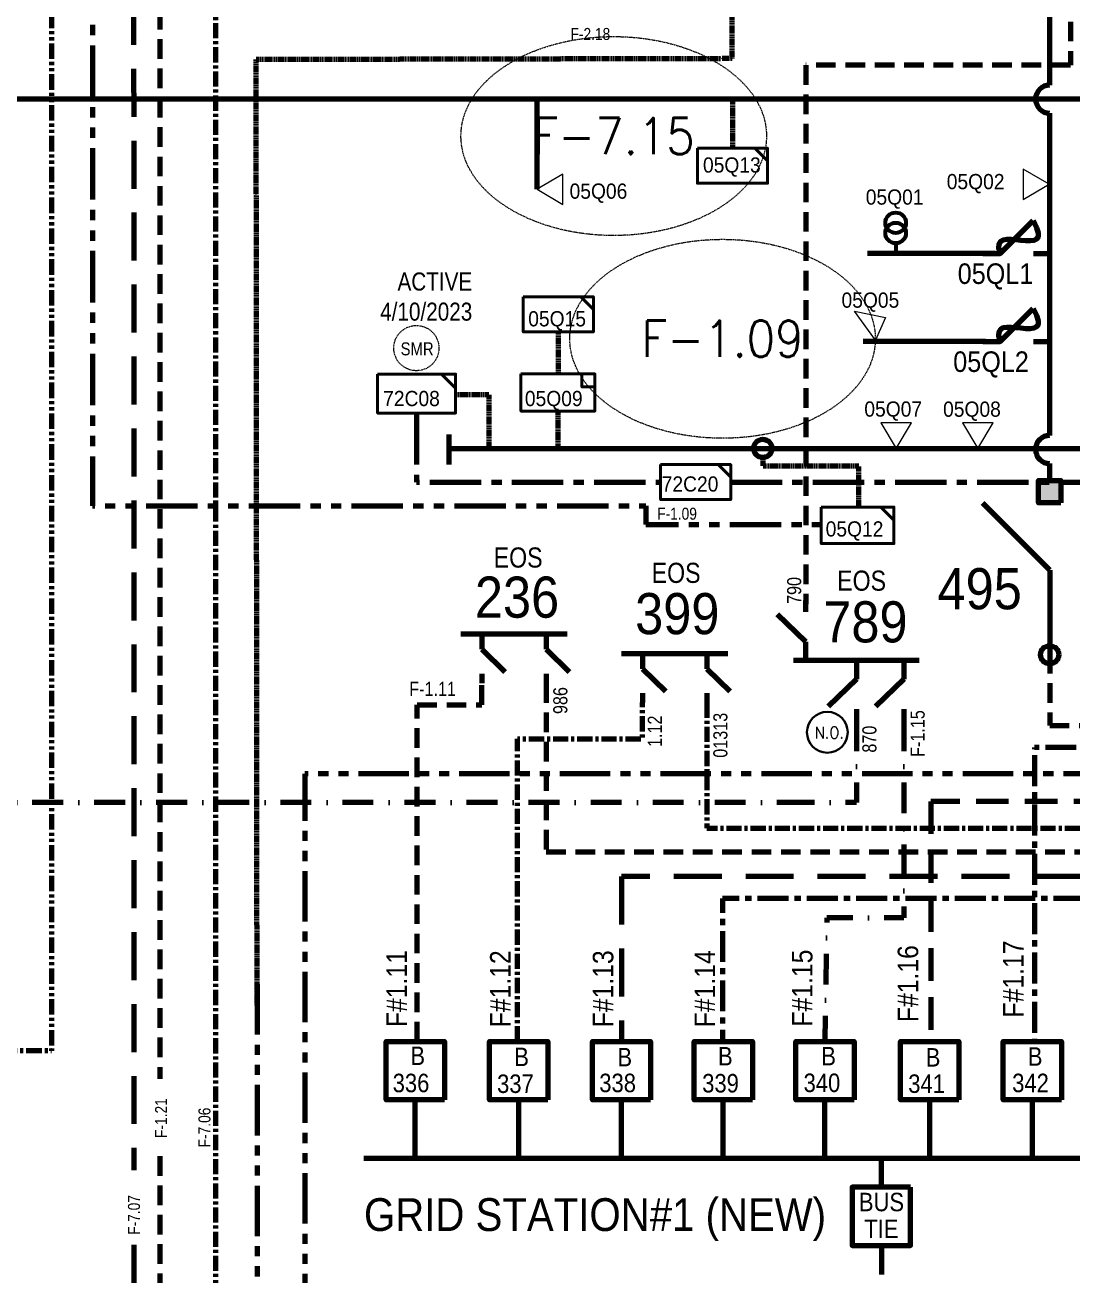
# Model space of a CAD drawing. Header units: metres. Extents: x 65984 to 144644, y -19036 to 23726.
# Drawn here: x 117661.7 to 117916.4, y 20156.4 to 20460.5 of the extents above; entities that cross this region are included whole.
import ezdxf
from ezdxf.enums import TextEntityAlignment as Align

# ---------------------------------------------------------------- set-up
doc = ezdxf.new("R2010")
doc.units = ezdxf.units.M
doc.header["$MEASUREMENT"] = 0
for name, pattern in [('( Center )', [2, 1.25, -0.25, 0.25, -0.25]), ('( Dashdot )', [1, 0.5, -0.25, 0, -0.25]), ('( Phantom )', [2.5, 1.25, -0.25, 0.25, -0.25, 0.25, -0.25]), ('DGN Style 3', [0.013877, 0, -0.013877]), ('HIDDEN2', [2381.25, 1587.5, -793.75])]:
    doc.linetypes.add(name, pattern=pattern)
doc.layers.get('0').update_dxf_attribs({"color": 95, "lineweight": 40})
for name, color, linetype, lineweight in [('ABS', 7, 'Continuous', 40), ('ABS NUMBER', 112, 'Continuous', 30), ('d_eos', 111, 'Continuous', 40), ('d_eos no', 121, 'Continuous', 40), ('d_fco', 5, 'Continuous', 40), ('d_fco text', 95, 'Continuous', 40), ('d_oh branch', 94, 'Continuous', 40), ('d_switch', 95, 'Continuous', 40), ('d_tf', 1, 'Continuous', 40), ('d_tf no', 6, 'Continuous', 40), ('d_tf_200', 1, 'Continuous', 40), ('d_ug cable', 95, 'Continuous', 40), ('d_ug main line', 95, 'Continuous', 40), ('d_unit sub', 7, 'Continuous', 40), ('FDR  1  16', 234, 'Continuous', 40), ('fedr no', 95, 'Continuous', 40), ('GRID STATION 01', 7, 'Continuous', 40), ('Level 37', 7, 'Continuous', 0), ('O H MAIN FEEDER', 4, 'Continuous', 100), ('SW N O', 114, 'Continuous', 30)]:
    doc.layers.add(name, color=color, linetype=linetype, lineweight=lineweight)
doc.styles.add('NASKHF', font='naskhf.shx', dxfattribs={"height": 8})
doc.styles.add('Style-Arial', font='arial.ttf')
doc.styles.add('Style-ENGINEERING', font='ENGINEERING.shx')
doc.styles.add('Style-msdefault', font='msdefault.shx')
doc.styles.add('Style-STANDARD', font='STANDARD.shx')

# ---------------------------------------------------------------- blocks, each defined once
blk = doc.blocks.new('TFU_28')
at = {"layer": 'd_tf_200', "color": 114, "linetype": 'Continuous', "lineweight": 53}
blk.add_line((0, 10), (0, 0), dxfattribs=at)
for centre in [(0, 30), (0, 20)]:
    blk.add_circle(centre, 10, dxfattribs=at)
blk = doc.blocks.new('ABS2_1_1')
at = {"color": 0, "linetype": 'ByBlock', "lineweight": -2, "ltscale": 500}
for q in [(-29900, 43500), (0, 0)]:
    blk.add_line((0, 13600), q, dxfattribs=at)
at = {"color": 0, "linetype": 'ByBlock', "lineweight": -2, "ltscale": 500, "flags": 128}
for points in [[(5000, 43600), (-5000, 43600), (-5000, 53600), (5000, 53600)], [(3791, 49653), (3791, 49653), (3791, 49653)]]:
    blk.add_lwpolyline(points, close=True, dxfattribs=at)
at = {"color": 0, "linetype": 'ByBlock', "lineweight": -2, "ltscale": 500}
for points in [[(5000, 43600), (-5000, 43600), (5000, 53600), (-5000, 53600)], [(3791, 49653), (3791, 49653), (3791, 49653)]]:
    blk.add_solid(points, dxfattribs=at)
blk = doc.blocks.new('TF_8')
at = {"color": 0, "linetype": 'ByBlock', "lineweight": -2}
blk.add_line((6.3, 4.95), (9.9, 1.35), dxfattribs=at)
blk.add_3dface([(-10.1, 4.95), (9.9, 4.95), (9.9, -5.05), (-10.1, -5.05)], dxfattribs=at)
blk = doc.blocks.new('*U720')
at = {"layer": 'd_fco', "color": 114, "linetype": 'Continuous', "lineweight": 100}
blk.add_line((-4.6, 4.21), (-10.13, 4.21), dxfattribs=at)
at = {"layer": 'd_fco', "color": 114, "linetype": 'Continuous', "lineweight": 100, "flags": 128}
blk.add_lwpolyline([(13.02, 4.21), (7.07, 4.21), (-4.4, -7.26)], dxfattribs=at)
at = {"layer": 'd_fco', "color": 114, "linetype": 'Continuous', "lineweight": 100}
blk.add_open_spline([(-4.4, -7.26), (-13, 7.69), (11.58, -7.67), (7.07, 4.21)], degree=3, dxfattribs=at)
blk = doc.blocks.new('TF3')
at = {"color": 0, "linetype": 'ByBlock', "lineweight": -2}
for p, q in [((11.3, 9), (18.3, 9)), ((18.3, 9), (18.3, 2))]:
    blk.add_line(p, q, dxfattribs=at)
at = {"color": 0, "linetype": 'ByBlock', "lineweight": -2, "flags": 128}
blk.add_lwpolyline([(18.3, 2), (11.3, 2), (11.3, 9)], dxfattribs=at)
at = {"color": 0, "linetype": 'ByBlock', "lineweight": -2}
blk.add_3dface([(-21.7, 9), (18.3, 9), (18.3, -11), (-21.7, -11)], dxfattribs=at)
blk = doc.blocks.new('*U892')
at = {"layer": 'SW N O', "color": 3}
blk.add_circle((0, 0), 16.8, dxfattribs=at)
at = {"layer": 'SW N O', "color": 3, "style": 'Style-STANDARD'}
blk.add_text('N.O.', height=9.6, dxfattribs=at).set_placement((1.7, -0.2), align=Align.MIDDLE_CENTER)
blk = doc.blocks.new('*U1612')
at = {"layer": 'd_unit sub', "color": 215, "linetype": 'Continuous', "lineweight": 40, "flags": 128}
for points in [[(8.53, 4.28), (8.53, 1.2), (5.46, 4.28)], [(5.46, 4.28), (8.53, 4.28), (8.53, 1.2)]]:
    blk.add_lwpolyline(points, close=True, dxfattribs=at)
at = {"layer": 'd_unit sub', "color": 215, "linetype": 'Continuous', "lineweight": 40, "xscale": 0.8535245333131425, "yscale": 0.8535245333131425, "zscale": 0.4267622666565712, "rotation": 359.9999999999999}
blk.add_blockref('TF_8', (0.08, 0.05), dxfattribs=at)
blk = doc.blocks.new('TRA1_126')
at = {"layer": 'd_tf', "color": 3, "linetype": 'Continuous', "lineweight": 0, "ltscale": 0.00028337, "flags": 128}
blk.add_lwpolyline([(10, -16.98), (0, 0.02), (-10, -16.98)], close=True, dxfattribs=at)
blk = doc.blocks.new('TRA1_125')
at = {"layer": 'd_tf', "color": 3, "linetype": 'Continuous', "lineweight": 0, "ltscale": 0.00028337, "xscale": 1.000046566207833, "yscale": 1.000046566207833, "zscale": 1.000046566207833, "rotation": 180}
blk.add_blockref('TRA1_126', (0, 0), dxfattribs=at)
blk = doc.blocks.new('TRA1_128')
at = {"layer": 'd_tf', "color": 114, "linetype": 'Continuous', "lineweight": 0, "ltscale": 0.000282795, "extrusion": (0, 0, -1), "flags": 128}
blk.add_lwpolyline([(-3.15, -15.6), (0.02, -0.04), (16.85, -15.6)], close=True, dxfattribs=at)
blk = doc.blocks.new('TRA1_127')
at = {"layer": 'd_tf', "color": 114, "linetype": 'Continuous', "lineweight": 0, "ltscale": 0.000282795, "xscale": 1.00005899044699, "yscale": 1.000057653411843, "zscale": 1.00005899044699, "rotation": 180.0000870332719}
blk.add_blockref('TRA1_128', (0, 0), dxfattribs=at)
blk = doc.blocks.new('TRA1_130')
at = {"layer": 'd_tf', "color": 114, "linetype": 'Continuous', "lineweight": 0, "ltscale": 0.000283255, "flags": 128}
blk.add_lwpolyline([(10, -17.02), (0, -0.02), (-10, -17.02)], close=True, dxfattribs=at)
blk = doc.blocks.new('TRA1_129')
at = {"layer": 'd_tf', "color": 114, "linetype": 'Continuous', "lineweight": 0, "ltscale": 0.000283255, "xscale": 1.000046566207834, "yscale": 1.000046566207834, "zscale": 1.000046566207834, "rotation": 180}
blk.add_blockref('TRA1_130', (0, 0), dxfattribs=at)
blk = doc.blocks.new('TRA1_156')
at = {"layer": 'd_tf', "color": 215, "linetype": 'Continuous', "lineweight": 0, "ltscale": 0.00028337, "flags": 128}
blk.add_lwpolyline([(10.06, -16.98), (0.06, 0.02), (-9.94, -16.98)], close=True, dxfattribs=at)
blk = doc.blocks.new('TRA1_155')
at = {"layer": 'd_tf', "color": 215, "linetype": 'Continuous', "lineweight": 0, "ltscale": 0.00028337, "xscale": 1.000046566207833, "yscale": 1.000046566207833, "zscale": 1.000046566207833, "rotation": 180}
blk.add_blockref('TRA1_156', (0, 0), dxfattribs=at)

msp = doc.modelspace()

# ---------------------------------------------------------------- linework, layer by layer
at = {"layer": 'd_eos', "color": 7, "linetype": 'Continuous', "lineweight": 211, "ltscale": 0.625574}
for p, q in [((117851.66, 20317.75), (117851.66, 20320.52)), ((117851.66, 20310.45), (117844.8, 20317.11)), ((117851.66, 20305.9), (117851.66, 20310.45)), ((117848.67, 20305.93), (117879.27, 20305.93)), ((117863.97, 20305.93), (117863.97, 20301.38)), ((117875.48, 20305.93), (117875.48, 20301.38)), ((117863.97, 20301.38), (117857.11, 20294.71)), ((117875.48, 20301.38), (117868.61, 20294.71)), ((117863.98, 20294.08), (117863.98, 20291.31)), ((117875.48, 20294.08), (117875.48, 20291.31))]:
    msp.add_line(p, q, dxfattribs=at)
at = {"layer": 'd_eos', "color": 7, "linetype": 'Continuous', "lineweight": 211, "ltscale": 0.54966}
for p, q in [((117767.69, 20312.34), (117793.61, 20312.34)), ((117772.83, 20312.34), (117772.83, 20308.61)), ((117788.47, 20312.34), (117788.47, 20308.61)), ((117772.83, 20308.61), (117778.44, 20303.16)), ((117788.47, 20308.61), (117794.09, 20303.16)), ((117806.78, 20307.6), (117832.69, 20307.6)), ((117811.91, 20307.6), (117811.91, 20303.87)), ((117827.56, 20307.6), (117827.56, 20303.87)), ((117772.83, 20302.64), (117772.83, 20300.38)), ((117788.47, 20302.64), (117788.47, 20300.38)), ((117811.91, 20303.87), (117817.53, 20298.42)), ((117827.56, 20303.87), (117833.17, 20298.42)), ((117811.91, 20297.9), (117811.91, 20295.64)), ((117827.56, 20297.9), (117827.56, 20295.64))]:
    msp.add_line(p, q, dxfattribs=at)
at = {"layer": 'd_oh branch', "color": 3, "linetype": 'Continuous', "lineweight": 100}
msp.add_line((117786.24, 20442.44), (117786.24, 20420.53), dxfattribs=at)
at = {"layer": 'd_oh branch', "color": 114, "linetype": 'Continuous', "lineweight": 100}
for p, q in [((117897.8, 20404.88), (117866.68, 20404.88)), ((117895.4, 20383.49), (117865.62, 20383.49))]:
    msp.add_line(p, q, dxfattribs=at)
at = {"layer": 'd_ug cable', "color": 220, "linetype": 'DGN Style 3', "lineweight": 100, "true_color": 0xff08ad}
for p, q in [((117833.75, 20452.34), (117833.72, 20468.07)), ((117833.76, 20452.3), (117717.92, 20452.06)), ((117718.13, 20221.97), (117717.92, 20452.06))]:
    msp.add_line(p, q, dxfattribs=at)
at = {"layer": 'd_ug cable', "color": 3, "linetype": 'DGN Style 3', "lineweight": 100}
msp.add_line((117833.8, 20442.37), (117833.8, 20430.51), dxfattribs=at)
at = {"layer": 'd_ug cable', "color": 215, "linetype": 'DGN Style 3', "lineweight": 100}
for p, q in [((117791.43, 20385.82), (117791.43, 20375.59)), ((117791.32, 20366.55), (117791.32, 20356.82))]:
    msp.add_line(p, q, dxfattribs=at)
at = {"layer": 'd_ug cable', "color": 21, "linetype": 'HIDDEN2', "lineweight": 140, "ltscale": 0.003}
msp.add_lwpolyline([(118354.86, 20938.91), (118338.76, 20938.91), (118338.76, 20914.71), (118135.7, 20914.71), (118135.7, 20575.59), (117916.06, 20575.59), (117916.06, 20450.7), (117851.66, 20450.7), (117851.66, 20319.58)], dxfattribs=at)
at = {"layer": 'd_ug cable', "color": 20, "linetype": 'HIDDEN2', "lineweight": 158, "ltscale": 0.003}
for points in [[(117711.95, 20599.9), (117694.45, 20599.9), (117694.45, 20204.08)], [(117694.45, 20185.31), (117694.45, 20088.52), (117807.36, 20088.52), (117807.36, 20127.51)]]:
    msp.add_lwpolyline(points, dxfattribs=at)
at = {"layer": 'd_ug cable', "color": 215, "linetype": 'DGN Style 3', "lineweight": 100, "flags": 128}
for points in [[(117766.43, 20370.63), (117774.52, 20370.63), (117774.52, 20357.36)], [(117864.59, 20343.19), (117864.59, 20353.16), (117841.28, 20353.16), (117841.28, 20355.28)]]:
    msp.add_lwpolyline(points, dxfattribs=at)
at = {"layer": 'd_ug cable', "color": 114, "linetype": 'HIDDEN2', "lineweight": 200, "ltscale": 0.003}
msp.add_lwpolyline([(117910.99, 20307.52), (117910.99, 20290.07), (117999.13, 20290.07), (117999.13, 20090.01), (117981.98, 20090.01), (117981.98, 20128.11)], dxfattribs=at)
at = {"layer": 'd_ug cable', "color": 98, "linetype": 'HIDDEN2', "lineweight": 140, "ltscale": 0.003}
for points in [[(117757.12, 20213.22), (117757.12, 20295.09), (117772.83, 20295.09), (117772.83, 20301.31)], [(117788.47, 20300.38), (117788.47, 20259.32), (118030.35, 20259.32), (118030.35, 19961.35)]]:
    msp.add_lwpolyline(points, dxfattribs=at)
at = {"layer": 'd_ug cable', "color": 2, "linetype": 'DGN Style 3', "lineweight": 13}
msp.add_circle((117756.89, 20381.88), 5.5, dxfattribs=at)
at = {"layer": 'd_ug main line', "color": 220, "linetype": 'HIDDEN2', "lineweight": 158, "ltscale": 0.00735, "true_color": 0xff08ad}
for p, q in [((117688.1, 20484.84), (117688.12, 20181.9)), ((117688.12, 20163.72), (117688.12, 20027.22))]:
    msp.add_line(p, q, dxfattribs=at)
at = {"layer": 'd_ug main line', "color": 3, "linetype": '( Center )', "lineweight": 140, "ltscale": 2.94, "flags": 128}
msp.add_lwpolyline([(125541.32, 21250.02), (125541.32, 19901.6), (117708.12, 19901.6), (117708.12, 20550.69), (117719.82, 20550.69)], dxfattribs=at)
at = {"layer": 'd_ug main line', "color": 1, "linetype": 'HIDDEN2', "lineweight": 158, "ltscale": 0.00735}
msp.add_lwpolyline([(118814.59, 20984.05), (118785.03, 20984.05), (118785.03, 20049.16), (118023.71, 20049.16), (118023.71, 20253.35), (117806.81, 20253.35), (117806.81, 20213.23)], dxfattribs=at)
at = {"layer": 'd_ug main line', "color": 215, "linetype": '( Phantom )', "lineweight": 158, "ltscale": 10, "flags": 128}
for points in [[(117859.17, 20974.46), (117859.17, 20966.46), (117678.12, 20966.46), (117678.12, 20343.52), (117812.72, 20343.52)], [(117812.72, 20343.52), (117812.72, 20338.95), (117855.4, 20338.95)]]:
    msp.add_lwpolyline(points, dxfattribs=at)
at = {"layer": 'd_ug main line', "color": 220, "linetype": '( Phantom )', "lineweight": 158, "ltscale": 3, "true_color": 0xff08ad, "flags": 128}
msp.add_lwpolyline([(117729.54, 20537.14), (117668.12, 20537.07), (117668.12, 20210.89), (117549.9, 20210.89)], dxfattribs=at)
at = {"layer": 'd_ug main line', "color": 215, "linetype": '( Center )', "lineweight": 158, "ltscale": 10, "flags": 128}
for points in [[(117756.93, 20366.06), (117756.93, 20349.28), (117816.3, 20349.28)], [(117833.37, 20349.28), (117989.19, 20349.28), (117989.19, 20324.59), (118051.2, 20324.59)]]:
    msp.add_lwpolyline(points, dxfattribs=at)
at = {"layer": 'd_ug main line', "color": 253, "linetype": '( Phantom )', "lineweight": 158, "ltscale": 9.8, "flags": 128}
msp.add_lwpolyline([(117928.2, 20301.21), (117928.2, 20278.33), (117729.76, 20278.33), (117729.76, 20096.76), (117782.04, 20096.76), (117782.04, 20127.51)], dxfattribs=at)
at = {"layer": 'd_ug main line', "color": 17, "linetype": '( Center )', "lineweight": 158, "ltscale": 2.94, "flags": 128}
for points in [[(117781.48, 20213.23), (117781.48, 20286.86), (117811.91, 20286.86), (117811.91, 20295.64)], [(117827.56, 20295.64), (117827.56, 20265.13), (118037.61, 20265.13), (118037.61, 19944.1)]]:
    msp.add_lwpolyline(points, dxfattribs=at)
at = {"layer": 'd_ug main line', "color": 21, "linetype": '( Dashdot )', "lineweight": 158, "ltscale": 15, "flags": 128}
for points in [[(117863.98, 20291.31), (117863.98, 20271.36), (117852.11, 20271.36)], [(117875.48, 20291.31), (117875.48, 20243.3), (117856.75, 20243.3), (117856.29, 20213.23)], [(117852.11, 20271.36), (117634.47, 20271.36)]]:
    msp.add_lwpolyline(points, dxfattribs=at)
at = {"layer": 'd_ug main line', "color": 160, "linetype": 'HIDDEN2', "lineweight": 140, "ltscale": 0.005}
msp.add_lwpolyline([(118162.94, 20276.05), (118162.94, 20276.05), (118162.94, 20271.62), (117882.05, 20271.62), (117882.05, 20213.23)], dxfattribs=at)
at = {"layer": 'd_ug main line', "color": 160, "linetype": '( Phantom )', "lineweight": 140, "ltscale": 9.8, "true_color": 0x0d31ff, "flags": 128}
msp.add_lwpolyline([(117718.12, 20227.12), (117718.12, 20016.49)], dxfattribs=at)
at = {"layer": 'FDR  1  16', "color": 41, "linetype": '( Center )', "lineweight": 158, "ltscale": 6, "flags": 128}
msp.add_lwpolyline([(119426.01, 20464.94), (119456.5, 20464.94), (119456.5, 20042.24), (118015.24, 20042.24), (118015.24, 20247.97), (117831.35, 20247.97), (117831.35, 20213.23)], dxfattribs=at)
at = {"layer": 'FDR  1  16', "color": 74, "linetype": '( Center )', "lineweight": 200, "ltscale": 6, "flags": 128}
msp.add_lwpolyline([(117920.51, 20293.63), (117920.51, 20284.69), (117907.3, 20284.69), (117907.3, 20213.23)], dxfattribs=at)
at = {"layer": 'fedr no', "color": 82, "linetype": 'DGN Style 3', "lineweight": 13, "true_color": 0x1dc70e}
for centre in [(117804.91, 20433.47), (117831.39, 20384.15)]:
    msp.add_ellipse(centre, major_axis=(37.17, 0), ratio=0.651175, dxfattribs=at)
at = {"layer": 'GRID STATION 01', "color": 98, "lineweight": 211, "ltscale": 0.379284}
msp.add_line((117756.61, 20184.74), (117756.61, 20199.03), dxfattribs=at)
at = {"layer": 'GRID STATION 01', "color": 17, "lineweight": 211, "ltscale": 0.379284}
msp.add_line((117781.8, 20184.74), (117781.8, 20199.04), dxfattribs=at)
at = {"layer": 'GRID STATION 01', "color": 1, "lineweight": 211, "ltscale": 0.379284}
msp.add_line((117806.8, 20184.74), (117806.8, 20199.04), dxfattribs=at)
at = {"layer": 'GRID STATION 01', "color": 41, "lineweight": 211, "ltscale": 0.379284}
msp.add_line((117831.56, 20184.74), (117831.56, 20199.04), dxfattribs=at)
at = {"layer": 'GRID STATION 01', "color": 21, "lineweight": 211, "ltscale": 0.379284}
msp.add_line((117856.29, 20184.74), (117856.29, 20199.04), dxfattribs=at)
at = {"layer": 'GRID STATION 01', "color": 160, "lineweight": 211, "ltscale": 0.379284}
msp.add_line((117881.8, 20184.74), (117881.8, 20199.04), dxfattribs=at)
at = {"layer": 'GRID STATION 01', "color": 74, "lineweight": 211, "ltscale": 0.379284}
msp.add_line((117906.8, 20184.74), (117906.8, 20199.04), dxfattribs=at)
at = {"layer": 'GRID STATION 01', "lineweight": 211, "ltscale": 0.379284}
for p, q in [((117990.96, 20184.74), (117744.11, 20184.75)), ((117870.05, 20177.73), (117870.05, 20184.74)), ((117870.05, 20163.54), (117870.05, 20156.53))]:
    msp.add_line(p, q, dxfattribs=at)
at = {"layer": 'GRID STATION 01', "color": 98, "lineweight": 106, "ltscale": 0.379284, "flags": 128}
msp.add_lwpolyline([(117763.71, 20199.03), (117749.52, 20199.03), (117749.52, 20213.22), (117763.71, 20213.22)], close=True, dxfattribs=at)
at = {"layer": 'GRID STATION 01', "color": 17, "lineweight": 106, "ltscale": 0.379284, "flags": 128}
msp.add_lwpolyline([(117788.9, 20199.04), (117774.71, 20199.04), (117774.71, 20213.23), (117788.9, 20213.23)], close=True, dxfattribs=at)
at = {"layer": 'GRID STATION 01', "color": 1, "lineweight": 106, "ltscale": 0.379284, "flags": 128}
msp.add_lwpolyline([(117813.9, 20199.04), (117799.71, 20199.04), (117799.71, 20213.23), (117813.9, 20213.23)], close=True, dxfattribs=at)
at = {"layer": 'GRID STATION 01', "color": 41, "lineweight": 106, "ltscale": 0.379284, "flags": 128}
msp.add_lwpolyline([(117838.65, 20199.04), (117824.46, 20199.04), (117824.46, 20213.23), (117838.65, 20213.23)], close=True, dxfattribs=at)
at = {"layer": 'GRID STATION 01', "color": 21, "lineweight": 106, "ltscale": 0.379284, "flags": 128}
msp.add_lwpolyline([(117863.38, 20199.04), (117849.19, 20199.04), (117849.19, 20213.23), (117863.38, 20213.23)], close=True, dxfattribs=at)
at = {"layer": 'GRID STATION 01', "color": 160, "lineweight": 106, "ltscale": 0.379284, "flags": 128}
msp.add_lwpolyline([(117888.9, 20199.04), (117874.71, 20199.04), (117874.71, 20213.23), (117888.9, 20213.23)], close=True, dxfattribs=at)
at = {"layer": 'GRID STATION 01', "color": 74, "lineweight": 106, "ltscale": 0.379284, "flags": 128}
msp.add_lwpolyline([(117913.9, 20199.04), (117899.71, 20199.04), (117899.71, 20213.23), (117913.9, 20213.23)], close=True, dxfattribs=at)
at = {"layer": 'GRID STATION 01', "lineweight": 106, "ltscale": 0.379284, "flags": 128}
msp.add_lwpolyline([(117877.15, 20177.73), (117862.96, 20177.73), (117862.96, 20163.54), (117877.15, 20163.54)], close=True, dxfattribs=at)
at = {"layer": 'O H MAIN FEEDER', "color": 114, "lineweight": 211, "ltscale": 0.488306}
for p, q in [((117910.99, 20445.87), (117910.99, 20595.07)), ((117910.99, 20360.64), (117910.99, 20439.03)), ((117910.99, 20349.68), (117910.99, 20353.78)), ((117910.99, 20320.48), (117910.99, 20307.29))]:
    msp.add_line(p, q, dxfattribs=at)
at = {"layer": 'O H MAIN FEEDER', "color": 3, "lineweight": 211, "ltscale": 0.488306}
msp.add_line((118070.86, 20442.44), (117628.12, 20442.44), dxfattribs=at)
at = {"layer": 'O H MAIN FEEDER', "color": 215, "lineweight": 211, "ltscale": 0.488306}
msp.add_line((118063.64, 20357.36), (117764.75, 20357.36), dxfattribs=at)
at = {"layer": 'O H MAIN FEEDER', "color": 215, "lineweight": 211, "ltscale": 0.488306, "flags": 128}
msp.add_lwpolyline([(117764.75, 20360.88), (117764.75, 20353.6)], dxfattribs=at)
at = {"layer": 'O H MAIN FEEDER', "color": 215, "lineweight": 211, "ltscale": 0.488306}
msp.add_circle((117841.19, 20357.48), 2.21, dxfattribs=at)
at = {"layer": 'O H MAIN FEEDER', "color": 114, "lineweight": 211, "ltscale": 0.488306}
msp.add_circle((117910.99, 20307.29), 2.21, dxfattribs=at)
for centre in [(117911, 20442.44), (117910.99, 20357.21)]:
    msp.add_arc(centre, 3.43, 90.2605, 269.7395, dxfattribs=at)

# ---------------------------------------------------------------- block references
at = {"layer": 'ABS', "color": 7, "linetype": 'Continuous', "lineweight": 211, "ltscale": 0.812883, "xscale": 0.0005446322480400587, "yscale": 0.0005446322480400587, "zscale": 0.000360672857092237, "rotation": 359.9999999999998}
msp.add_blockref('ABS2_1_1', (117910.99, 20320.48), dxfattribs=at)
at = {"layer": 'd_fco', "color": 114, "linetype": 'Continuous', "lineweight": 100, "xscale": 0.7, "yscale": 0.7, "zscale": 0.7, "rotation": 180.0000000006001}
for p in [(117903.87, 20407.82), (117903.87, 20386.44)]:
    msp.add_blockref('*U720', p, dxfattribs=at)
at = {"layer": 'd_tf', "color": 3, "linetype": 'Continuous', "lineweight": 0, "ltscale": 0.00028337, "xscale": 0.37, "yscale": 0.37, "zscale": 0.37, "rotation": 270.0000000000001}
msp.add_blockref('TRA1_125', (117786.25, 20420.53), dxfattribs=at)
at = {"layer": 'd_tf', "color": 114, "linetype": 'Continuous', "lineweight": 0, "ltscale": 0.000283255, "xscale": 0.37, "yscale": 0.37, "zscale": 0.37, "rotation": 89.99999999999997}
msp.add_blockref('TRA1_129', (117910.87, 20421.75), dxfattribs=at)
at = {"layer": 'd_tf', "color": 114, "linetype": 'Continuous', "lineweight": 0, "ltscale": 0.000282795, "extrusion": (0, 0, -1), "xscale": 0.3821586794487849, "yscale": 0.3809856438306249, "zscale": 0.3821586794487849, "rotation": 11.91247690360062}
msp.add_blockref('TRA1_127', (-117868.61, 20383.76), dxfattribs=at)
at = {"layer": 'd_tf', "color": 215, "linetype": 'Continuous', "lineweight": 0, "ltscale": 0.00028337, "xscale": 0.37, "yscale": 0.37, "zscale": 0.37}
for p in [(117873.66, 20357.43), (117893.52, 20357.43)]:
    msp.add_blockref('TRA1_155', p, dxfattribs=at)
at = {"layer": 'd_tf_200', "color": 114, "linetype": 'Continuous', "lineweight": 53, "xscale": 0.25, "yscale": 0.25, "zscale": 0.25, "rotation": 359.9999999999997}
msp.add_blockref('TFU_28', (117873.52, 20404.88), dxfattribs=at)
at = {"layer": 'd_unit sub', "color": 3, "linetype": 'Continuous', "lineweight": 40, "xscale": 0.8535245333131425, "yscale": 0.8535245333131425, "zscale": 0.4267622666565712, "rotation": 359.9999999999999}
msp.add_blockref('TF_8', (117833.88, 20426.29), dxfattribs=at)
at = {"layer": 'd_unit sub', "color": 215, "linetype": 'Continuous', "lineweight": 40}
for p in [(117791.43, 20390.08), (117824.84, 20349.28)]:
    msp.add_blockref('*U1612', p, dxfattribs=at)
at = {"layer": 'd_unit sub', "color": 2, "linetype": 'Continuous', "lineweight": 40, "xscale": 0.9499999999999998, "yscale": 0.9499999999999998, "zscale": 0.4267622666565712, "rotation": 359.9999999999999}
msp.add_blockref('TF_8', (117757.03, 20370.86), dxfattribs=at)
at = {"layer": 'd_unit sub', "color": 215, "linetype": 'Continuous', "lineweight": 40, "rotation": 359.9999999999999}
for name, p, xscale, yscale, zscale in [('TF3', (117792.09, 20371.53), 0.4506887968358486, 0.4506887968358486, 0.1300771388769227), ('TF_8', (117864.34, 20338.81), 0.885508514979984, 0.885508514979984, 0.4267622666565712)]:
    msp.add_blockref(name, p, dxfattribs=dict(at, xscale=xscale, yscale=yscale, zscale=zscale))
at = {"layer": 'SW N O', "color": 3, "xscale": 0.2950694635422144, "yscale": 0.2950694635422144, "zscale": 0.2950694635422144}
msp.add_blockref('*U892', (117856.88, 20288.42), dxfattribs=at)

# ---------------------------------------------------------------- texts
at = {"layer": 'ABS NUMBER', "color": 7, "lineweight": 140, "style": 'Style-Arial', "width": 0.88}
msp.add_text('495', height=10, dxfattribs=at).set_placement((117883.7, 20328.35), align=Align.TOP_LEFT)
at = {"layer": 'd_eos no', "color": 7, "linetype": 'Continuous', "lineweight": 140, "style": 'Style-Arial', "width": 0.88}
msp.add_text('236', height=10, dxfattribs=at).set_placement((117771.13, 20326.3), align=Align.TOP_LEFT)
for s, p in [('399', (117810.12, 20312.29)), ('789', (117855.9, 20310.29))]:
    msp.add_text(s, height=10, dxfattribs=at).set_placement(p)
at = {"layer": 'd_fco text', "color": 114, "linetype": 'Continuous', "lineweight": 80, "style": 'Style-msdefault', "width": 0.916667}
for s, p in [('05QL1', (117888.61, 20402.49)), ('05QL2', (117887.52, 20381.08))]:
    msp.add_text(s, height=4.998, dxfattribs=at).set_placement(p, align=Align.TOP_LEFT)
at = {"layer": 'd_switch', "color": 1, "linetype": 'Continuous', "lineweight": 30, "style": 'Style-ENGINEERING', "width": 0.857143}
msp.add_text('SMR', height=3.16, rotation=0.0026, dxfattribs=at).set_placement((117753.05, 20383.28), align=Align.TOP_LEFT)
at = {"layer": 'd_switch', "color": 215, "linetype": 'Continuous', "lineweight": 30, "style": 'Style-msdefault', "width": 0.857143}
msp.add_text('F-1.09', height=2.92, dxfattribs=at).set_placement((117815.48, 20343.06), align=Align.TOP_LEFT)
at = {"layer": 'd_switch', "color": 21, "linetype": 'Continuous', "lineweight": 30, "style": 'Style-ENGINEERING', "width": 0.857143}
for s, p in [('790', (117847.1, 20319.64)), ('F-1.15', (117877.14, 20282.43)), ('870', (117865.4, 20283.47))]:
    msp.add_text(s, height=3.43, rotation=90, dxfattribs=at).set_placement(p, align=Align.TOP_LEFT)
at = {"layer": 'd_switch', "color": 98, "linetype": 'Continuous', "lineweight": 30, "style": 'Style-ENGINEERING', "width": 0.857143}
msp.add_text('F-1.11', height=3.43, dxfattribs=at).set_placement((117755.16, 20300.7), align=Align.TOP_LEFT)
msp.add_text('986', height=3.43, rotation=90, dxfattribs=at).set_placement((117793.63, 20292.86))
at = {"layer": 'd_switch', "color": 17, "linetype": 'Continuous', "lineweight": 30, "style": 'Style-ENGINEERING', "width": 0.857143}
for s, p in [('1.12', (117816.62, 20284.84)), ('01313', (117832.57, 20282.23))]:
    msp.add_text(s, height=3.43, rotation=90, dxfattribs=at).set_placement(p)
at = {"layer": 'd_switch', "color": 20, "linetype": 'Continuous', "lineweight": 30, "style": 'Style-msdefault', "width": 0.857143}
msp.add_text('F-1.21', height=2.92, rotation=90, dxfattribs=at).set_placement((117693.31, 20189.73), align=Align.TOP_LEFT)
at = {"layer": 'd_switch', "color": 174, "linetype": 'Continuous', "lineweight": 30, "style": 'Style-msdefault', "width": 0.857143}
msp.add_text('F-7.06', height=2.92, rotation=90, dxfattribs=at).set_placement((117703.86, 20187.44), align=Align.TOP_LEFT)
at = {"layer": 'd_switch', "color": 172, "linetype": 'Continuous', "lineweight": 30, "style": 'Style-msdefault', "width": 0.857143}
msp.add_text('F-7.07', height=2.92, rotation=90, dxfattribs=at).set_placement((117686.72, 20166.17), align=Align.TOP_LEFT)
at = {"layer": 'd_switch', "color": 121, "linetype": 'Continuous', "lineweight": 13, "insert": (117770.49, 20400.28), "char_height": 4.3941, "attachment_point": 3, "rotation": 0.0001, "style": 'NASKHF'}
msp.add_mtext('\\FENGINEERING;\\H1x;\\W0.857143;ACTIVE\\P4/10/2023 ', dxfattribs=at)
at = {"layer": 'd_tf no', "color": 3, "linetype": 'Continuous', "lineweight": 40, "style": 'Style-msdefault', "width": 0.945946}
for s, p in [('05Q13', (117826.63, 20428.28)), ('05Q06', (117794.17, 20421.92))]:
    msp.add_text(s, height=3.7, dxfattribs=at).set_placement(p, align=Align.TOP_LEFT)
at = {"layer": 'd_tf no', "color": 114, "linetype": 'Continuous', "lineweight": 40, "style": 'Style-msdefault', "width": 0.945946}
for s, p in [('05Q02', (117885.94, 20424.24)), ('05Q01', (117866.24, 20420.48)), ('05Q05', (117860.34, 20395.41))]:
    msp.add_text(s, height=3.7, dxfattribs=at).set_placement(p, align=Align.TOP_LEFT)
at = {"layer": 'd_tf no', "color": 215, "linetype": 'Continuous', "lineweight": 40, "style": 'Style-msdefault', "width": 0.945946}
for s, p in [('05Q15', (117784.11, 20390.87)), ('05Q09', (117783.29, 20371.47)), ('05Q07', (117865.89, 20368.91)), ('05Q08', (117885.05, 20368.88)), ('72C20', (117816.59, 20350.68)), ('05Q12', (117856.48, 20339.74))]:
    msp.add_text(s, height=3.7, dxfattribs=at).set_placement(p, align=Align.TOP_LEFT)
at = {"layer": 'd_tf no', "color": 121, "linetype": 'Continuous', "lineweight": 40, "style": 'Style-msdefault', "width": 0.945946}
msp.add_text('72C08', height=3.7, dxfattribs=at).set_placement((117748.81, 20371.47), align=Align.TOP_LEFT)
at = {"layer": 'd_ug main line', "color": 34, "linetype": 'Continuous', "lineweight": 40, "style": 'Style-msdefault', "width": 0.857143}
msp.add_text('F-2.18', height=2.92, dxfattribs=at).set_placement((117794.39, 20459.76), align=Align.TOP_LEFT)
at = {"layer": 'fedr no', "color": 6, "linetype": 'Continuous', "lineweight": 40, "char_height": 8.852, "attachment_point": 5, "style": 'Style-STANDARD'}
for s, insert in [('F-7.15', (117804.91, 20433.47)), ('F-1.09', (117831.39, 20384.15))]:
    msp.add_mtext(s, dxfattribs=dict(at, insert=insert))
at = {"layer": 'GRID STATION 01', "color": 74, "linetype": 'Continuous', "lineweight": 40, "style": 'Style-msdefault', "width": 0.9}
msp.add_text('F#1.17', height=5, rotation=90, dxfattribs=at).set_placement((117899.63, 20219.03), align=Align.TOP_LEFT)
at = {"layer": 'GRID STATION 01', "color": 98, "linetype": 'Continuous', "lineweight": 40, "style": 'Style-msdefault', "width": 0.9}
msp.add_text('F#1.11', height=5, rotation=90, dxfattribs=at).set_placement((117749.62, 20216.7), align=Align.TOP_LEFT)
at = {"layer": 'GRID STATION 01', "color": 17, "linetype": 'Continuous', "lineweight": 40, "style": 'Style-msdefault', "width": 0.9}
msp.add_text('F#1.12', height=5, rotation=90, dxfattribs=at).set_placement((117774.82, 20216.65), align=Align.TOP_LEFT)
at = {"layer": 'GRID STATION 01', "color": 1, "linetype": 'Continuous', "lineweight": 40, "style": 'Style-msdefault', "width": 0.9}
msp.add_text('F#1.13', height=5, rotation=90, dxfattribs=at).set_placement((117799.82, 20216.65), align=Align.TOP_LEFT)
at = {"layer": 'GRID STATION 01', "color": 41, "linetype": 'Continuous', "lineweight": 40, "style": 'Style-msdefault', "width": 0.9}
msp.add_text('F#1.14', height=5, rotation=90, dxfattribs=at).set_placement((117824.57, 20216.65), align=Align.TOP_LEFT)
at = {"layer": 'GRID STATION 01', "color": 21, "linetype": 'Continuous', "lineweight": 40, "style": 'Style-msdefault', "width": 0.9}
msp.add_text('F#1.15', height=5, rotation=90, dxfattribs=at).set_placement((117848.27, 20216.82), align=Align.TOP_LEFT)
at = {"layer": 'GRID STATION 01', "color": 160, "linetype": 'Continuous', "lineweight": 40, "style": 'Style-msdefault', "width": 0.9}
msp.add_text('F#1.16', height=5, rotation=90, dxfattribs=at).set_placement((117874, 20217.9), align=Align.TOP_LEFT)
at = {"layer": 'GRID STATION 01', "color": 98, "linetype": 'Continuous', "lineweight": 40, "style": 'Style-msdefault', "width": 0.888889}
for s, p in [('B', (117755.43, 20211.98)), ('336', (117751.13, 20205.36))]:
    msp.add_text(s, height=4.5, dxfattribs=at).set_placement(p, align=Align.TOP_LEFT)
at = {"layer": 'GRID STATION 01', "color": 17, "linetype": 'Continuous', "lineweight": 40, "style": 'Style-msdefault', "width": 0.888889}
for s, p in [('B', (117780.71, 20211.71)), ('337', (117776.53, 20205.18))]:
    msp.add_text(s, height=4.5, dxfattribs=at).set_placement(p, align=Align.TOP_LEFT)
at = {"layer": 'GRID STATION 01', "color": 1, "linetype": 'Continuous', "lineweight": 40, "style": 'Style-msdefault', "width": 0.888889}
for s, p in [('B', (117805.81, 20211.65)), ('338', (117801.4, 20205.37))]:
    msp.add_text(s, height=4.5, dxfattribs=at).set_placement(p, align=Align.TOP_LEFT)
at = {"layer": 'GRID STATION 01', "color": 41, "linetype": 'Continuous', "lineweight": 40, "style": 'Style-msdefault', "width": 0.888889}
for s, p in [('B', (117830.29, 20211.87)), ('339', (117826.44, 20205.3))]:
    msp.add_text(s, height=4.5, dxfattribs=at).set_placement(p, align=Align.TOP_LEFT)
at = {"layer": 'GRID STATION 01', "color": 21, "linetype": 'Continuous', "lineweight": 40, "style": 'Style-msdefault', "width": 0.888889}
for s, p in [('B', (117855.42, 20211.9)), ('340', (117851.11, 20205.4))]:
    msp.add_text(s, height=4.5, dxfattribs=at).set_placement(p, align=Align.TOP_LEFT)
at = {"layer": 'GRID STATION 01', "color": 160, "linetype": 'Continuous', "lineweight": 40, "style": 'Style-msdefault', "width": 0.888889}
for s, p in [('B', (117880.83, 20211.6)), ('341', (117876.58, 20205.19))]:
    msp.add_text(s, height=4.5, dxfattribs=at).set_placement(p, align=Align.TOP_LEFT)
at = {"layer": 'GRID STATION 01', "color": 74, "linetype": 'Continuous', "lineweight": 40, "style": 'Style-msdefault', "width": 0.888889}
for s, p in [('B', (117905.67, 20211.81)), ('342', (117901.87, 20205.37))]:
    msp.add_text(s, height=4.5, dxfattribs=at).set_placement(p, align=Align.TOP_LEFT)
at = {"layer": 'GRID STATION 01', "linetype": 'Continuous', "lineweight": 40, "style": 'Style-msdefault', "width": 0.888889}
for s, p in [('BUS', (117864.56, 20176.4)), ('TIE', (117865.88, 20169.89))]:
    msp.add_text(s, height=4.5, dxfattribs=at).set_placement(p, align=Align.TOP_LEFT)
at = {"layer": 'GRID STATION 01', "linetype": 'Continuous', "lineweight": 40, "style": 'Style-Arial', "width": 0.877058}
msp.add_text('GRID STATION#1 (NEW)', height=7.9812, dxfattribs=at).set_placement((117800.36, 20171.09), align=Align.MIDDLE_CENTER)
at = {"layer": 'Level 37', "color": 7, "linetype": 'Continuous', "lineweight": 100, "style": 'Style-msdefault', "width": 0.86}
msp.add_text('EOS', height=4.9, rotation=0.0004, dxfattribs=at).set_placement((117787.6, 20333.39), align=Align.TOP_RIGHT)
for p in [(117826.04, 20324.76), (117871.18, 20322.86)]:
    msp.add_text('EOS', height=4.9, rotation=359.9996, dxfattribs=at).set_placement(p, align=Align.RIGHT)

doc.saveas('drawing.dxf')
